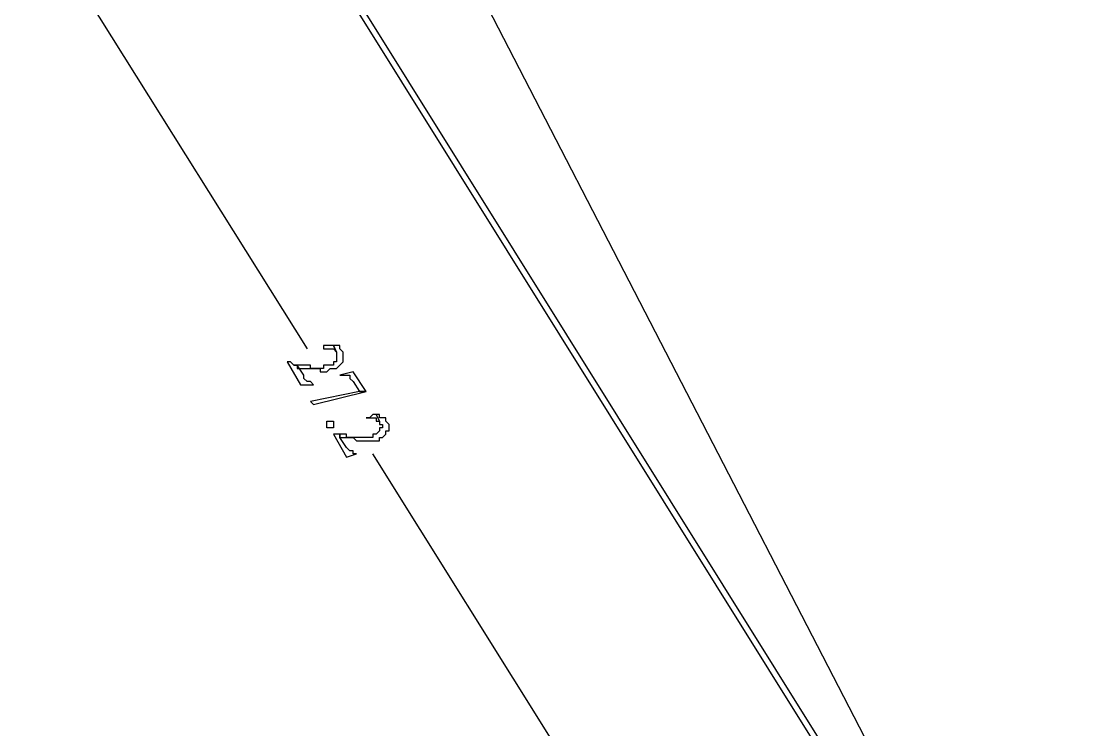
# Model space of a CAD drawing. Extents: x 212106 to 638151, y -1311344 to 1260505.
# Drawn here: x 396958 to 419815, y -1242341 to -1226931 of the extents above; entities that cross this region are included whole.
import ezdxf

# ---------------------------------------------------------------- set-up
doc = ezdxf.new("R2010")
doc.units = 0
doc.header["$MEASUREMENT"] = 0
doc.layers.add('at_Entity', color=7, linetype='Continuous')
doc.layers.add('DLXSCENE', color=7, linetype='Continuous')

# ---------------------------------------------------------------- blocks, each defined once
blk = doc.blocks.new('*U97')
blk.add_line((42957, -1249651), (57314, -1272651))

msp = doc.modelspace()

# ---------------------------------------------------------------- linework, layer by layer
at = {"layer": 'at_Entity', "color": 0}
for p, q in [((403886, -1220413), (415172, -1242270)), ((396958, -1224127), (403172, -1234056)), ((403601, -1233984), (403529, -1233984)), ((403529, -1233984), (403529, -1233984)), ((403529, -1233984), (403529, -1234056)), ((403672, -1233984), (403601, -1233984)), ((403601, -1233984), (403601, -1233984)), ((403744, -1233984), (403672, -1233984)), ((403672, -1233984), (403672, -1233984)), ((403815, -1234127), (403744, -1233984)), ((403815, -1233984), (403744, -1233984)), ((403744, -1233984), (403744, -1233984)), ((403744, -1233984), (403744, -1233984)), ((403744, -1233984), (403815, -1234127)), ((403886, -1233984), (403815, -1233984)), ((403815, -1233984), (403815, -1233984)), ((403886, -1234056), (403886, -1233984)), ((403529, -1234056), (403529, -1234056)), ((403529, -1234056), (403601, -1234056)), ((403601, -1234056), (403601, -1234056)), ((403601, -1234056), (403672, -1234056)), ((403672, -1234056), (403672, -1234056)), ((403672, -1234056), (403672, -1234056)), ((403672, -1234056), (403744, -1234056)), ((403744, -1234056), (403744, -1234056)), ((403744, -1234056), (403744, -1234056)), ((403744, -1234056), (403815, -1234127)), ((403815, -1234127), (403815, -1234127)), ((403815, -1234127), (403815, -1234127)), ((403815, -1234127), (403815, -1234127)), ((403815, -1234127), (403815, -1234199)), ((403815, -1234199), (403815, -1234199)), ((403815, -1234199), (403815, -1234270)), ((403958, -1234127), (403886, -1234056)), ((403886, -1234056), (403886, -1234056)), ((403886, -1234056), (403886, -1234056)), ((403958, -1234199), (403958, -1234127)), ((403958, -1234127), (403958, -1234127)), ((403958, -1234127), (403958, -1234127)), ((403958, -1234270), (403958, -1234199)), ((403958, -1234199), (403958, -1234199)), ((402815, -1234341), (402744, -1234341)), ((402744, -1234341), (403029, -1234841)), ((402886, -1234413), (402815, -1234341)), ((402815, -1234341), (402815, -1234341)), ((402958, -1234413), (402886, -1234413)), ((402886, -1234413), (402886, -1234413)), ((402958, -1234413), (402886, -1234413)), ((402886, -1234413), (402958, -1234413)), ((403101, -1234627), (402958, -1234413)), ((403029, -1234413), (402958, -1234413)), ((402958, -1234413), (402958, -1234413)), ((402958, -1234413), (402958, -1234413)), ((402958, -1234413), (402958, -1234484)), ((403101, -1234413), (403029, -1234413)), ((403029, -1234413), (403029, -1234413)), ((403172, -1234413), (403101, -1234413)), ((403101, -1234413), (403101, -1234413)), ((403244, -1234413), (403172, -1234413)), ((403172, -1234413), (403172, -1234413)), ((403244, -1234484), (403244, -1234413)), ((403244, -1234413), (403244, -1234413)), ((403601, -1234413), (403529, -1234413)), ((403529, -1234413), (403529, -1234484)), ((403672, -1234413), (403601, -1234413)), ((403601, -1234413), (403601, -1234413)), ((403601, -1234413), (403601, -1234413)), ((403744, -1234413), (403672, -1234413)), ((403672, -1234413), (403672, -1234413)), ((403672, -1234413), (403672, -1234413)), ((403815, -1234341), (403744, -1234341)), ((403744, -1234341), (403744, -1234341)), ((403744, -1234341), (403744, -1234413)), ((403815, -1234270), (403815, -1234270)), ((403815, -1234270), (403815, -1234270)), ((403815, -1234270), (403815, -1234341)), ((403815, -1234484), (403886, -1234413)), ((403886, -1234413), (403958, -1234341)), ((403886, -1234413), (403886, -1234413)), ((403886, -1234413), (403886, -1234413)), ((403958, -1234341), (403958, -1234270)), ((403958, -1234270), (403958, -1234270)), ((403958, -1234270), (403958, -1234270)), ((403958, -1234341), (403958, -1234341)), ((403958, -1234341), (403958, -1234341)), ((402958, -1234484), (403029, -1234484)), ((403029, -1234484), (403029, -1234484)), ((403029, -1234484), (403029, -1234484)), ((403029, -1234484), (403101, -1234484)), ((403101, -1234484), (403101, -1234484)), ((403101, -1234484), (403172, -1234484)), ((403101, -1234699), (403101, -1234627)), ((403172, -1234770), (403101, -1234699)), ((403101, -1234699), (403101, -1234699)), ((403101, -1234699), (403101, -1234699)), ((403172, -1234484), (403172, -1234484)), ((403172, -1234484), (403244, -1234484)), ((403315, -1234484), (403244, -1234484)), ((403244, -1234484), (403315, -1234484)), ((403386, -1234484), (403315, -1234484)), ((403315, -1234484), (403315, -1234484)), ((403315, -1234484), (403315, -1234484)), ((403315, -1234484), (403315, -1234484)), ((403315, -1234484), (403386, -1234484)), ((403458, -1234484), (403386, -1234484)), ((403386, -1234484), (403386, -1234484)), ((403386, -1234484), (403386, -1234484)), ((403386, -1234484), (403458, -1234484)), ((403529, -1234484), (403458, -1234484)), ((403458, -1234484), (403458, -1234484)), ((403458, -1234484), (403458, -1234556)), ((403458, -1234556), (403529, -1234556)), ((403529, -1234556), (403529, -1234556)), ((403529, -1234556), (403529, -1234556)), ((403529, -1234556), (403601, -1234556)), ((403601, -1234556), (403672, -1234484)), ((403601, -1234556), (403601, -1234556)), ((403672, -1234484), (403672, -1234484)), ((403672, -1234484), (403672, -1234484)), ((403672, -1234484), (403744, -1234484)), ((403744, -1234484), (403744, -1234484)), ((403744, -1234484), (403815, -1234484)), ((403815, -1234484), (403815, -1234484)), ((403815, -1234484), (403815, -1234484)), ((403815, -1234484), (403815, -1234484)), ((404172, -1234556), (403886, -1234627)), ((403886, -1234627), (403886, -1234627)), ((403886, -1234627), (403958, -1234627)), ((403958, -1234627), (403958, -1234627)), ((403958, -1234627), (404029, -1234627)), ((404029, -1234627), (404029, -1234627)), ((404029, -1234627), (404101, -1234627)), ((404101, -1234627), (404101, -1234627)), ((404101, -1234627), (404101, -1234699)), ((404101, -1234699), (404101, -1234699)), ((404101, -1234699), (404101, -1234699)), ((404101, -1234699), (404172, -1234770)), ((404458, -1234984), (404172, -1234556)), ((403029, -1234841), (403315, -1234841)), ((403244, -1234770), (403172, -1234770)), ((403172, -1234770), (403172, -1234770)), ((403172, -1234770), (403172, -1234770)), ((403172, -1234770), (403172, -1234770)), ((403315, -1234841), (403244, -1234770)), ((403244, -1234770), (403244, -1234770)), ((403244, -1234770), (403244, -1234770)), ((404172, -1234770), (404315, -1234984)), ((404315, -1234984), (403244, -1235198)), ((403315, -1235270), (404458, -1234984)), ((404458, -1234984), (404315, -1234984)), ((404315, -1234984), (404458, -1234984)), ((404458, -1234984), (404458, -1234984)), ((403244, -1235198), (403315, -1235270)), ((403315, -1235270), (403315, -1235270)), ((404529, -1235556), (404458, -1235556)), ((404458, -1235556), (404458, -1235556)), ((404458, -1235556), (404458, -1235556)), ((404458, -1235556), (404529, -1235556)), ((404601, -1235484), (404529, -1235556)), ((404529, -1235556), (404529, -1235556)), ((404529, -1235556), (404529, -1235556)), ((404529, -1235556), (404601, -1235556)), ((404672, -1235484), (404601, -1235484)), ((404601, -1235484), (404601, -1235484)), ((404601, -1235556), (404601, -1235556)), ((404601, -1235556), (404672, -1235556)), ((404744, -1235627), (404672, -1235484)), ((404744, -1235484), (404672, -1235484)), ((404672, -1235484), (404672, -1235484)), ((404672, -1235484), (404744, -1235627)), ((404672, -1235556), (404672, -1235556)), ((404672, -1235556), (404672, -1235627)), ((404744, -1235556), (404744, -1235484)), ((404815, -1235556), (404744, -1235556)), ((404886, -1235556), (404815, -1235556)), ((404815, -1235556), (404815, -1235556)), ((404815, -1235556), (404815, -1235556)), ((404886, -1235627), (404886, -1235556)), ((403601, -1235698), (403601, -1235627)), ((403601, -1235627), (403601, -1235627)), ((403601, -1235627), (403601, -1235627)), ((403601, -1235627), (403672, -1235627)), ((403601, -1235770), (403601, -1235698)), ((403601, -1235698), (403601, -1235698)), ((403601, -1235698), (403601, -1235698)), ((403601, -1235698), (403601, -1235698)), ((403672, -1235770), (403601, -1235770)), ((403601, -1235770), (403601, -1235770)), ((403601, -1235770), (403601, -1235770)), ((403672, -1235627), (403672, -1235627)), ((403672, -1235627), (403672, -1235627)), ((403672, -1235627), (403744, -1235627)), ((403744, -1235770), (403672, -1235770)), ((403672, -1235770), (403672, -1235770)), ((403672, -1235770), (403672, -1235770)), ((403744, -1235627), (403744, -1235770)), ((403744, -1235627), (403744, -1235627)), ((403744, -1235627), (403744, -1235627)), ((403744, -1235627), (403744, -1235627)), ((403744, -1235627), (403744, -1235627)), ((404672, -1235627), (404744, -1235627)), ((404744, -1235841), (404672, -1235913)), ((404744, -1235627), (404744, -1235627)), ((404744, -1235627), (404744, -1235627)), ((404744, -1235627), (404744, -1235698)), ((404744, -1235698), (404815, -1235698)), ((404815, -1235770), (404744, -1235770)), ((404744, -1235770), (404744, -1235841)), ((404744, -1235841), (404744, -1235841)), ((404744, -1235841), (404744, -1235841)), ((404815, -1235698), (404815, -1235698)), ((404815, -1235698), (404815, -1235770)), ((404815, -1235770), (404815, -1235770)), ((404886, -1235627), (404886, -1235627)), ((404958, -1235698), (404886, -1235627)), ((404886, -1235627), (404886, -1235627)), ((404886, -1235913), (404886, -1235841)), ((404886, -1235841), (404886, -1235841)), ((404886, -1235841), (404958, -1235841)), ((404958, -1235770), (404958, -1235698)), ((404958, -1235698), (404958, -1235698)), ((404958, -1235841), (404958, -1235770)), ((404958, -1235770), (404958, -1235770)), ((404958, -1235770), (404958, -1235770)), ((403815, -1235913), (403744, -1235913)), ((403744, -1235913), (403744, -1235913)), ((403744, -1235913), (404029, -1236413)), ((403886, -1235913), (403815, -1235913)), ((403815, -1235913), (403815, -1235913)), ((403886, -1235984), (403886, -1235913)), ((403958, -1235913), (403886, -1235913)), ((403886, -1235913), (403886, -1235913)), ((403886, -1235913), (403886, -1235984)), ((404029, -1236198), (403886, -1235984)), ((403886, -1235984), (403886, -1235984)), ((403886, -1235984), (403958, -1235984)), ((404029, -1235913), (403958, -1235913)), ((403958, -1235913), (403958, -1235913)), ((403958, -1235984), (403958, -1235984)), ((403958, -1235984), (403958, -1235984)), ((403958, -1235984), (404029, -1235984)), ((404029, -1235984), (404029, -1235913)), ((404101, -1235984), (404029, -1235984)), ((404029, -1235984), (404029, -1235984)), ((404029, -1235984), (404101, -1235984)), ((404172, -1235984), (404101, -1235984)), ((404101, -1235984), (404101, -1235984)), ((404101, -1235984), (404101, -1235984)), ((404101, -1235984), (404172, -1235984)), ((404244, -1235984), (404172, -1235984)), ((404172, -1235984), (404172, -1235984)), ((404172, -1235984), (404172, -1235984)), ((404172, -1235984), (404244, -1236056)), ((404315, -1235984), (404244, -1235984)), ((404244, -1235984), (404244, -1235984)), ((404244, -1235984), (404244, -1235984)), ((404244, -1236056), (404244, -1236056)), ((404244, -1236056), (404244, -1236056)), ((404244, -1236056), (404315, -1236056)), ((404386, -1235984), (404315, -1235984)), ((404315, -1235984), (404315, -1235984)), ((404315, -1236056), (404315, -1236056)), ((404315, -1236056), (404386, -1236056)), ((404458, -1235984), (404386, -1235984)), ((404386, -1235984), (404386, -1235984)), ((404386, -1236056), (404386, -1236056)), ((404386, -1236056), (404458, -1236056)), ((404529, -1235984), (404458, -1235984)), ((404458, -1235984), (404458, -1235984)), ((404458, -1236056), (404458, -1236056)), ((404458, -1236056), (404529, -1236056)), ((404601, -1235984), (404529, -1235984)), ((404529, -1235984), (404529, -1235984)), ((404529, -1235984), (404529, -1235984)), ((404529, -1236056), (404529, -1236056)), ((404529, -1236056), (404601, -1236056)), ((404672, -1235913), (404601, -1235913)), ((404601, -1235913), (404601, -1235984)), ((404601, -1236056), (404601, -1236056)), ((404601, -1236056), (404601, -1236056)), ((404601, -1236056), (404672, -1236056)), ((404672, -1235913), (404672, -1235913)), ((404672, -1235913), (404672, -1235913)), ((404672, -1235913), (404672, -1235913)), ((404672, -1236056), (404672, -1236056)), ((404672, -1236056), (404744, -1236056)), ((404744, -1236056), (404744, -1235984)), ((404744, -1235984), (404744, -1235984)), ((404744, -1235984), (404744, -1235984)), ((404744, -1235984), (404815, -1235984)), ((404815, -1235984), (404886, -1235913)), ((404815, -1235984), (404815, -1235984)), ((404886, -1235913), (404886, -1235913)), ((404886, -1235913), (404886, -1235913)), ((404101, -1236270), (404029, -1236198)), ((404029, -1236198), (404029, -1236198)), ((404172, -1236270), (404101, -1236270)), ((404101, -1236270), (404101, -1236270)), ((404101, -1236270), (404101, -1236270)), ((404101, -1236270), (404101, -1236270)), ((404172, -1236341), (404172, -1236270)), ((404172, -1236270), (404172, -1236270)), ((404029, -1236413), (404244, -1236341)), ((404244, -1236341), (404172, -1236341)), ((404244, -1236341), (404244, -1236341)), ((410815, -1246270), (404601, -1236341)), ((415172, -1242270), (419815, -1251627))]:
    msp.add_line(p, q, dxfattribs=at)
at = {"layer": 'at_Entity', "color": 1}
msp.add_line((415100, -1244055), (400744, -1221056), dxfattribs=at)

# ---------------------------------------------------------------- block references
at = {"layer": 'DLXSCENE'}
msp.add_blockref('*U97', (357928, 28595), dxfattribs=at)

doc.saveas('drawing.dxf')
